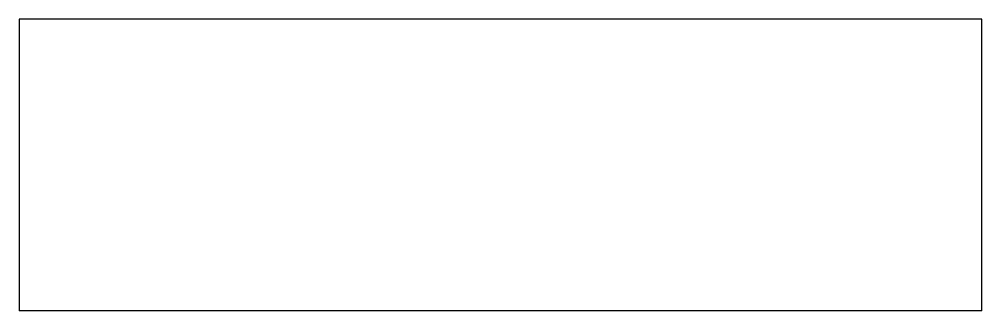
# Model space of a CAD drawing. Header units: millimetres. Extents: x -33 to 33, y -20 to 0.
import ezdxf

# ---------------------------------------------------------------- set-up
doc = ezdxf.new("R2010")
doc.units = ezdxf.units.MM

msp = doc.modelspace()

# ---------------------------------------------------------------- linework, layer by layer
at = {"color": 7, "linetype": 'Continuous', "lineweight": 25}
for p, q in [((-33, 0), (-33, -20)), ((33, 0), (-33, 0)), ((33, -20), (33, 0)), ((33, -20), (-33, -20))]:
    msp.add_line(p, q, dxfattribs=at)

doc.saveas('drawing.dxf')
